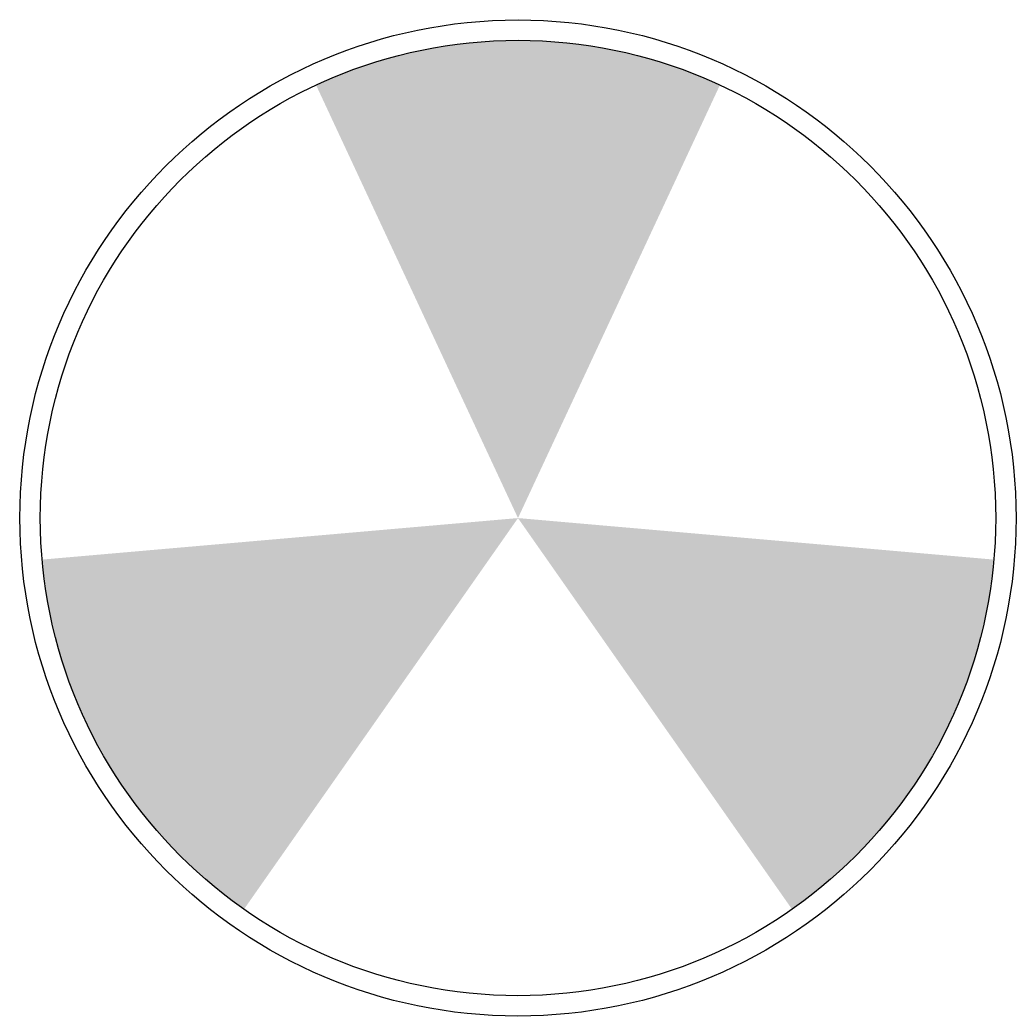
# Model space of a CAD drawing. Header units: feet. Extents: x -0.52 to 0.52, y -0.52 to 0.52.
import ezdxf

# ---------------------------------------------------------------- set-up
doc = ezdxf.new("R2010")
doc.units = ezdxf.units.FT
doc.header["$MEASUREMENT"] = 0
doc.layers.add('3DFACE', color=7, linetype='Continuous')

msp = doc.modelspace()

# ---------------------------------------------------------------- linework, layer by layer
at = {"const_width": 0.5, "elevation": 1.0001}
for points in [[(0.1057, 0.2266, 0.221695), (-0.1057, 0.2266, 0.221695)], [(-0.249, -0.0218, 0.221695), (-0.1434, -0.2048, 0.221695)], [(0.1434, -0.2048, 0.221695), (0.249, -0.0218, 0.221695)]]:
    msp.add_lwpolyline(points, format="xyb", dxfattribs=at)
msp.add_circle((0, 0, 1.0001), 0.5)
at = {"layer": '3DFACE'}
msp.add_circle((0, 0, 1), 0.5213, dxfattribs=at)
at = {"layer": 'Defpoints'}
msp.add_point((0, 0), dxfattribs=at)

doc.saveas('drawing.dxf')
